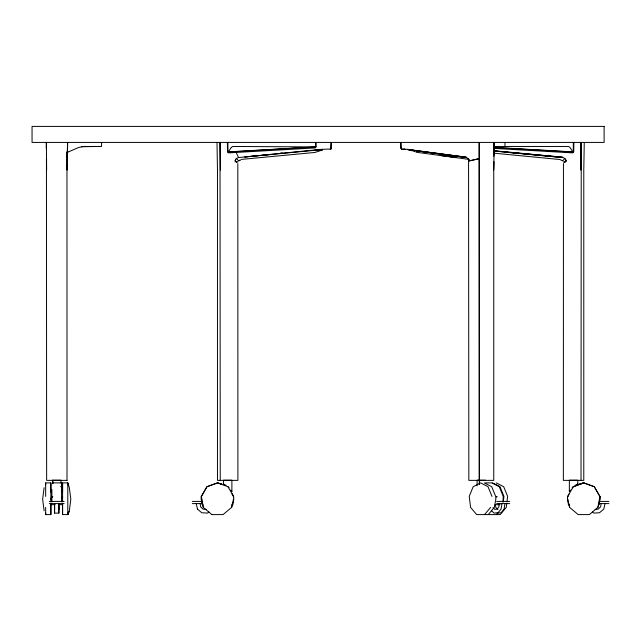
<?xml version="1.0" encoding="UTF-8"?>
<svg xmlns="http://www.w3.org/2000/svg" width="641" height="641" viewBox="0 0 641 641"><rect width="100%" height="100%" fill="white"/><g stroke="black" fill="none" stroke-linecap="round" stroke-linejoin="round"><path stroke-width="0.96" d="M50.871 504.403L50.871 514.595L45.663 514.595L45.663 512.8M45.655 496.398L45.663 482.889L50.871 482.889L50.871 492.112M50.871 499.235L50.871 482.889M51.897 489.7L51.889 501.871M58.876 504.683L58.876 513.096L54.581 513.096L54.581 504.683M61.56 498.113L61.56 482.889L52.714 482.889M61.56 492.112L61.56 489.7M62.586 498.113L62.586 482.889L67.794 482.889L69.332 487.657L70.822 499.235L69.332 510.813L67.794 514.595L62.586 514.595L62.586 503.778M69.132 511.55L67.794 514.595L67.794 512.8M330.836 147.759L331.437 148.215A1.226 1.21 0.7 0 1 330.516 149.369L330.9 142.422M563.439 163.535L563.351 480.373L583.783 480.373L583.783 170.073L584.263 142.422M581.018 480.373L581.235 142.422M60.983 482.985L60.983 480.165L52.73 480.165L52.722 483.699M477.096 485.854L477.104 480.165L485.453 480.165M569.344 491.575L569.376 480.165L577.757 480.165L577.821 484.019L577.132 484.308M479.372 484.588L479.412 480.165M67.025 157.237L67.081 152.278M67.049 159.801L67.217 161.027L67.081 152.053M331.333 148.159L331.405 142.422M315.596 142.422L315.54 146.901L315.011 147.454M315.027 147.718L316.061 146.901L316.125 142.422M493.762 161.508L493.642 170.073L493.778 162.173M573.254 151.877L572.717 152.534L573.254 151.877L573.375 142.422M573.863 142.422L573.735 151.877L572.701 152.887L494.163 148.392M67.265 158.656L67.065 170.073L67.545 142.422L66.968 170.073L67.017 480.373M101.599 142.422L101.526 146.469L83.787 146.469L78.723 147.446L67.81 152.157A0.849 0.849 0 0 0 67.449 152.534L67.698 142.422M224.118 484.308L223.429 484.019L223.493 480.165L231.874 480.165L231.906 491.575M493.882 156.252L494.123 142.422L493.89 154.249M494.235 142.422L493.762 170.073L493.746 480.373L468.835 480.373L468.571 159.801L467.978 158.487L466.416 157.558L407.772 149.609L429.318 152.406M504.924 146.469L505.012 142.422M67.041 156.877L67.217 151.717M67.369 152.694L67.377 151.877M502.913 501.951L503.241 496.479L499.307 486.743L491.855 482.889L485.59 482.889M233.348 499.211L232.875 504.683L232.01 504.683M202.933 504.683L202.059 504.683L201.362 496.479L206.931 486.743L217.475 482.889L221.874 484.179L217.467 482.889L206.931 486.743L201.37 496.398L201.13 499.235L203.317 507.408L211.883 514.595M331.437 148.215L330.219 149.409M499.171 503.594L498.842 506.807L497.184 509.058L494.908 509.411L492.945 507.72M503.265 501.903L503.954 496.398L500.004 486.711L492.576 482.889M506.727 503.738L506.27 507.408L500.212 514.595L488.618 514.595M506.951 501.903L507.64 496.398L503.69 486.711L496.262 482.889M44.125 487.657L42.635 499.235L44.125 510.813M235.487 159.801L235.311 161.027L236.713 162.437L234.902 161.027L236.297 158.487L238.564 157.558L321.966 149.297L330.267 149.049M601.122 503.594L600.649 506.807L598.309 509.058L595.08 509.411M501.935 503.594L501.062 509.09L498.033 512.752L494.059 513.096L491.399 510.613M504.964 503.594L504.098 509.09L501.07 512.752L497.096 513.096M211.875 514.595L223.06 514.595L231.625 507.408L232.274 503.738M573.246 486.743L583.783 482.889L573.278 486.711L567.686 496.398L567.437 499.235L569.625 507.408L578.198 514.595L589.375 514.595L597.941 507.408L599.88 496.398L594.287 486.711L583.783 482.889L579.4 484.171L583.783 482.889L594.287 486.711L599.896 496.479L599.191 504.683L598.325 504.683M605.024 503.594L603.79 509.09L599.503 512.752L593.878 513.096L592.316 512.063M567.806 496.543L567.597 496.975L569.104 493.915M231.625 507.408L233.813 499.235L233.564 496.398L232.17 493.979M597.933 507.408L600.128 499.235L599.88 496.398M46.312 142.422L46.44 148.688M569.384 491.495L570.242 490.085M484.556 514.595L490.613 507.408M496.527 514.595L498.345 512.439M565.763 159.801L565.939 161.027L564.537 162.437L566.348 161.027L564.953 158.487L562.846 160.595M563.399 162.173L564.208 161.364M572.165 487.745L573.238 486.751M227.875 142.422L227.996 151.877L228.508 152.077L316.061 146.901M208.934 512.063L207.372 513.096L201.747 512.752L197.46 509.09M575.145 485.357L577.821 484.019M494.203 147.446L496.783 146.469M322.046 150.154L314.851 152.454L241.184 159.425M312.175 150.555L321.99 149.609L322.07 150.435M280.189 153.271L282.176 153.079M321.99 149.609L244.798 156.965L270.558 154.529M280.205 153.423L282.192 153.239M60.975 486.751L61.568 486.743L61.56 482.889M81.543 146.717L99.051 146.469M479.412 484.564L479.388 142.422M494.067 146.469L568.527 146.469L569.953 147.446L572.918 151.877L493.995 147.358M67.529 151.877L68.002 151.877M46.489 161.027L46.657 159.801M67.065 480.373L46.641 480.373L46.44 158.656M49.317 501.414L64.132 501.414M192.3 501.414L200.817 501.414M496.687 501.414L509.747 501.414M600.433 501.414L608.95 501.414M49.317 503.594L64.132 503.594M192.3 503.594L200.817 503.594M496.687 503.594L509.747 503.594M600.433 503.594L608.95 503.594M50.871 504.683L55.134 504.683M58.571 504.683L62.586 504.683M500.068 504.683L495.164 504.683L495.982 507.72L497.937 509.411M569.24 504.683L568.375 504.683L567.91 499.211M46.36 142.422L46.641 170.073M400.986 148.159L401.282 148.215A1.226 0.857 -78 0 0 401.811 149.369L402.3 149.457L400.97 147.759L400.857 142.422L400.986 148.159L400.97 147.759M494.211 147.574L572.742 152.077M494.187 150.972L562.838 157.237L494.211 150.715M493.995 151.028L562.686 157.558L564.929 158.463M509.723 152.534L556.452 156.965M494.267 153.207L559.93 159.521L562.574 160.867M401.498 149.049L407.38 149.297L466.52 157.237L431.273 152.662M466.416 157.558L409.583 150.01L414.775 151.452M206.17 509.411L202.941 509.058L200.609 506.807L200.136 503.594M415.985 152.205L469.26 159.425M441.28 155.635L445.767 156.244M449.229 156.692L455.951 157.598M407.772 149.609L414.663 150.555M217.467 482.889L228.004 486.743L233.564 496.398M60.935 486.511L61.568 486.743M223.429 484.019L226.105 485.357M484.292 482.889L491.719 486.711L495.669 496.398L495.846 499.235L494.299 507.408L488.242 514.595L476.656 514.595L470.598 507.408L469.228 496.398L473.178 486.711L480.606 482.889L488.033 486.711L491.984 496.398M228.02 486.751L229.085 487.745M238.404 160.595L236.329 158.463M237.859 162.173L237.042 161.364M467.978 158.487L468.908 159.473M227.996 151.877L228.533 152.534L228.508 152.077M231.008 490.085L231.866 491.495M233.444 496.543L233.661 496.975L232.154 493.915M235.688 151.46L238.244 156.877M315.556 147.294L315.043 147.935L228.557 152.887L227.515 151.877L227.395 142.422M196.234 503.594L197.46 509.09M568.976 503.738L569.625 507.408M201.37 496.398L203.317 507.408M66.976 156.965L67.017 157.558M46.232 146.725L46.264 147.366M216.995 142.422L217.467 170.073L217.467 480.373L237.899 480.373L237.819 163.535M479.003 142.422L479.196 480.373M220.015 142.422L220.24 480.373M58.876 513.096L58.868 503.594M54.581 513.096L54.581 503.594M52.73 480.165L52.738 483.691M67.794 484.804L67.794 482.889L67.794 514.595M62.586 482.889L62.586 492.112M62.586 514.595L62.578 503.401M58.876 509.411L58.868 506.807M54.581 509.411L54.581 506.807M50.871 514.595L50.871 503.778M45.663 482.889L45.663 484.804M45.663 507.408L45.663 514.595M62.578 496.398L62.586 501.871M61.56 496.479L61.56 501.951M50.871 498.113L50.871 501.959M52.706 496.559L52.322 496.983L52.706 496.559M580.85 158.656L580.81 170.073L581.01 142.422L580.85 158.656M201.506 496.559L201.282 496.975L201.506 496.559M496.879 496.559L496.695 496.983L496.879 496.559M231.305 147.446L228.332 151.877L315.244 146.901L232.723 146.469L231.305 147.446M240.199 160.098L238.676 160.867L240.199 160.098M479.083 158.656L468.747 161.027L479.083 158.656M599.968 496.975L599.744 496.559L599.968 496.975M404.904 149.273L403.63 149.289L404.904 149.273M604.118 126.405L32.05 126.405L32.05 142.422L604.118 142.422L604.118 126.405M220.384 156.268L220.24 142.422L220.44 170.073L220.384 156.268"/></g></svg>
